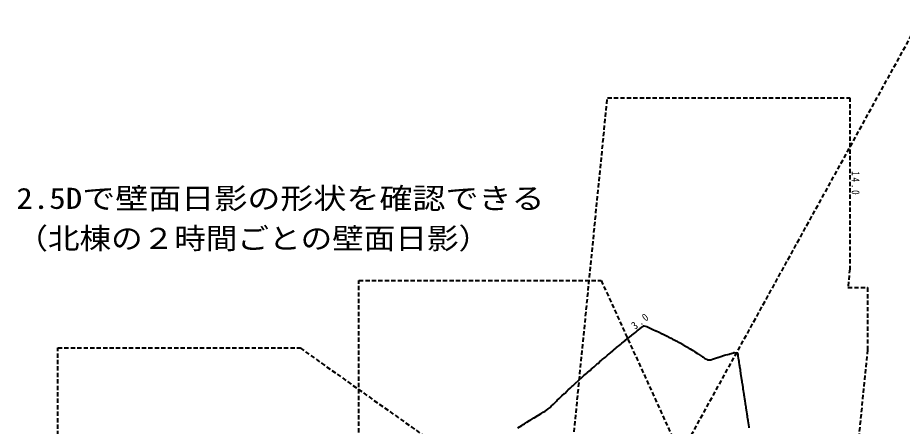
# Model space of a CAD drawing. Units: millimetres at full size. Extents: x -140993 to 75367, y -28745 to 105283.
# Drawn here: x -37215 to 12126, y 15458 to 38269 of the extents above; entities that cross this region are included whole.
import ezdxf
from ezdxf.enums import TextEntityAlignment as Align

# ---------------------------------------------------------------- set-up
doc = ezdxf.new("R2010")
doc.units = ezdxf.units.MM
doc.header["$LTSCALE"] = 200
doc.linetypes.add('DASHED1', pattern=[1.8, 1.2, -0.6])
for name, color, linetype in [('0-5_ 説明文', 3, 'Continuous'), ('0-8_ 日影図', 4, 'DASHED1'), ('0-C_等時間図', 3, 'Continuous')]:
    doc.layers.add(name, color=color, linetype=linetype)
doc.styles.add('ＭＳ ゴシック', font='')
doc.styles.get('ＭＳ ゴシック').set_extended_font_data('MS Gothic')

msp = doc.modelspace()

# ---------------------------------------------------------------- linework, layer by layer
at = {"layer": '0-8_ 日影図'}
for points in [[(-7676.5, 509.9), (44563.7, 95343.1), (58067.6, 95343.6), (58066.1, 85802.9), (52604.2, 75888.9), (53595.5, 75888.2), (69791.2, 105282.3), (75366.6, 105283.3), (75362.2, 101812.7), (61082.6, 75888.3), (66119.1, 75888.9), (66120.9, 67716.5), (13876.1, -27118.8)], [(-7676.5, 509.9), (-4358.8, 33814.9), (9145.1, 33815.4), (9143.6, 24274.7), (9039.2, 23236.2), (10128.2, 23236.4), (10128.2, 19767.9), (9589.8, 14360.6), (17196.6, 14360.8), (17193.8, 6186.3), (13876.1, -27118.8)], [(128.2, -27121.5), (-10399.9, -3997.2), (-10398.9, -3054.7), (-18206.2, 14093.4), (-18204.6, 23634.1), (-4705.2, 23632.6), (5822.9, 508.3)], [(128.2, -27121.5), (-27174.5, -7757.4), (-27170.6, -5278.1), (-36281, 1181.4), (-36281, 4650), (-30703.5, 4646.4), (-24743.2, 417.4), (-21004, 420.9), (-34980.7, 10333.3), (-34979.1, 19874), (-21475.2, 19874.4), (5822.9, 508.3)]]:
    msp.add_lwpolyline(points, dxfattribs=at)
at = {"layer": '0-C_等時間図'}
for points in [[(-3548.5, 20140.7), (-3485.1, 20195.2), (-3420.5, 20247.4), (-3383.9, 20278.7), (-3234.5, 20397.8), (-3213.7, 20414.7), (-3208.2, 20418.9), (-3199.1, 20426.7), (-3043.5, 20550.6), (-2995.3, 20589), (-2915, 20653.1), (-2873.1, 20686.5), (-2781.4, 20756.8), (-2703.1, 20822.5), (-2628.9, 20884.7), (-2566.8, 20923.4), (-2527.6, 20956.4), (-2386.2, 21075.2), (-2361.7, 21093.9), (-2356.1, 21098.3), (-2346.9, 21105.5), (-2321, 21104.9), (-2162.5, 21064.6), (-2016.6, 20990.5), (-1994.1, 20980.5), (-1974.2, 20971.6), (-1819.4, 20913.5), (-1652.6, 20828.7), (-1651.5, 20828.2), (-1650.7, 20827.7), (-1640.2, 20822.8), (-1481.7, 20748.1), (-1336.5, 20679.7), (-1311.6, 20668.8), (-1282.9, 20654.4), (-1142, 20588), (-1030.3, 20527.9), (-975, 20500.2), (-906.7, 20466), (-806.7, 20415.9)], [(-806.7, 20415.9), (-731.1, 20373), (-639.9, 20327.9), (-528.4, 20272.8), (-470.2, 20247.4), (-427.4, 20220.1), (-305.9, 20152.4), (-141.5, 20060.9), (-140.5, 20060.4), (-139.8, 20059.9), (-135.9, 20057.6), (22.9, 19963.1), (137.3, 19894.9), (186.3, 19865.8), (256.8, 19823.8), (350.5, 19770.6), (414.4, 19730), (511.9, 19667.9), (661.5, 19572.7), (673.2, 19564.9), (680.6, 19560), (717.7, 19536.9), (835.2, 19463.7), (943.9, 19388.7), (994, 19354.1), (1077.7, 19296.3), (1156.2, 19253.3), (1215, 19221.1), (1342.1, 19216.3), (1405.6, 19213.9), (1495.7, 19244.5), (1560.5, 19266.5), (1657.1, 19299.3), (1775.1, 19339.4), (1789.1, 19344.1), (1908.6, 19384.7), (2017.7, 19421.8), (2056.2, 19433.7), (2161.8, 19466.2), (2242.5, 19488.9)], [(-6132.6, 17914.4), (-5978.4, 18055.5), (-5927.1, 18099.5), (-5832, 18185.2), (-5819.9, 18195.8), (-5720.6, 18283.7), (-5663.5, 18336.9), (-5529, 18462.1), (-5516.6, 18473.3), (-5510, 18479.1), (-5484.4, 18500), (-5344, 18616.6), (-5305.8, 18648.3), (-5236.7, 18710.4), (-5185.2, 18756.9), (-5099, 18831.7), (-5024.6, 18896.4), (-4940.5, 18969.5), (-4890.4, 19011.4), (-4863.5, 19035.8), (-4773.1, 19115), (-4704.7, 19176), (-4683.3, 19194.3), (-4644.6, 19227.6), (-4541.5, 19314.5), (-4473.7, 19371.6), (-4377.5, 19452.8), (-4353.7, 19472.1), (-4262.8, 19546.1), (-4210.4, 19589.9), (-4064.7, 19711.8), (-4052.5, 19722), (-4045.7, 19727.9), (-4022.2, 19748), (-3884.6, 19867.2), (-3843.8, 19901.4), (-3773.6, 19957), (-3714.9, 20003.4), (-3630.3, 20070.3), (-3548.5, 20140.7)], [(2242.5, 19488.9), (2356, 19520.9), (2419.8, 19537.4), (2466.1, 19553.1), (2659.6, 19606.7), (2676.5, 19611.4), (2688.8, 19614.8), (2728.5, 19619), (2885.5, 19606.9), (2898.3, 19517), (2913.1, 19411.9), (2930.6, 19305), (2943.4, 19226.4), (2954.9, 19139.8), (2962.1, 19093.2), (2987.4, 18928.4), (2995, 18881), (2997.1, 18867.8), (3000.8, 18844.7), (3028.9, 18668.3), (3040.4, 18596.4), (3060.6, 18469.5), (3062.6, 18455.8), (3081.7, 18324.1), (3093.3, 18244.4), (3116.6, 18083.9), (3121.3, 18051), (3124.3, 18032.8), (3135.4, 17965.6), (3160.3, 17819.4), (3166.9, 17780.6), (3177.3, 17711.3), (3191.6, 17607.7), (3205.4, 17507), (3222.7, 17396.1), (3233.6, 17326.5), (3247.9, 17235.2), (3255.9, 17183.8), (3284.6, 17000.2), (3289.4, 16971.3)], [(-8452.2, 15984.3), (-8449.7, 15985.8), (-8449.4, 15986), (-8449, 15986.2), (-8242.3, 16107.8), (-8220.3, 16120.7), (-8192.7, 16138.1), (-8042.4, 16232.6), (-7994.1, 16261.8), (-7933.6, 16297.2), (-7833.7, 16354), (-7763.9, 16393.7), (-7662.7, 16489.6), (-7662.1, 16490.1), (-7552.3, 16566.8), (-7492.8, 16625.7), (-7364.3, 16753.1), (-7352.1, 16765), (-7346.4, 16770.6), (-7330.6, 16786.1), (-7199.5, 16915.2), (-7151.6, 16962.4), (-7051.6, 17056.3), (-7049.1, 17058.6), (-6947.7, 17152.2), (-6897.9, 17201.7), (-6746.9, 17337.9), (-6743.3, 17341.1), (-6741.5, 17342.8), (-6736.3, 17347.8), (-6593.8, 17487.2), (-6541.9, 17536.4), (-6440.9, 17629.6), (-6437.2, 17633.1), (-6337.4, 17725.2), (-6287.1, 17771.7), (-6133.9, 17913.2), (-6133.2, 17913.8), (-6133, 17914), (-6132.6, 17914.4)], [(3289.4, 16971.3), (3290.7, 16963.5), (3292.7, 16949.5), (3320.9, 16759.6), (3331.1, 16690.8), (3351.1, 16570.4), (3354.7, 16547), (3374.3, 16419.3), (3387.2, 16334.9), (3409.3, 16190.9), (3415.5, 16146.9), (3419.3, 16122.9), (3433, 16036.5), (3453.6, 15910.1), (3459.2, 15875.7), (3469, 15815.4), (3485.3, 15698.3), (3498.6, 15602.5), (3516.6, 15486.7), (3525.3, 15430.7)], [(-9354.1, 15422.2), (-9250, 15487), (-9229.3, 15499.9), (-9127.9, 15563.1), (-9048.4, 15611.1), (-8970.7, 15658), (-8899.7, 15699.6), (-8846.4, 15735.2), (-8707.8, 15827.6), (-8676.6, 15847.3), (-8652.3, 15862.1), (-8452.2, 15984.3)]]:
    msp.add_lwpolyline(points, dxfattribs=at)

# ---------------------------------------------------------------- texts
at = {"layer": '0-5_ 説明文', "color": 2, "style": 'ＭＳ ゴシック'}
for s, width, p in [('2.5Dで壁面日影の形状を確認できる', 1.15, (-37292, 27270.6)), ('（北棟の２時間ごとの壁面日影）', 1.1, (-37292, 25040.5))]:
    msp.add_text(s, height=1173, dxfattribs=dict(at, width=width)).set_placement(p, align=Align.BOTTOM_LEFT)
at = {"layer": '0-8_ 日影図', "color": 7, "insert": (9244.5, 29720.1), "char_height": 439.9, "attachment_point": 7, "rotation": 269.991, "style": 'ＭＳ ゴシック'}
msp.add_mtext('\\T1.38;\\W0.85;14.0', dxfattribs=at)
at = {"layer": '0-C_等時間図', "color": 7, "insert": (-2816.4, 20871), "char_height": 439.9, "attachment_point": 7, "rotation": 37.515, "style": 'ＭＳ ゴシック'}
msp.add_mtext('\\T1.38;\\W0.9;3.0', dxfattribs=at)

doc.saveas('drawing.dxf')
